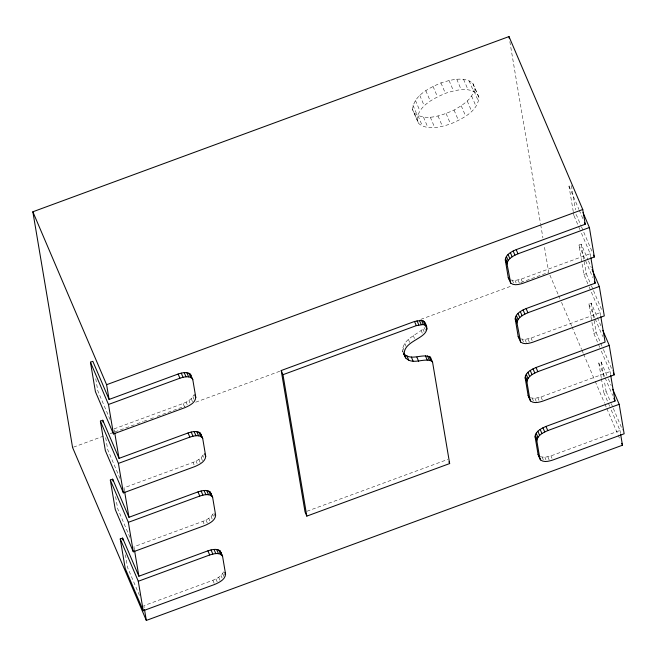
<?xml version="1.0" encoding="UTF-8"?>
<svg xmlns="http://www.w3.org/2000/svg" width="657" height="657" viewBox="0 0 657 657"><rect width="100%" height="100%" fill="white"/><g stroke="black" fill="none" stroke-linecap="round" stroke-linejoin="round"><path stroke-width="0.49" stroke-dasharray="3.29 2.46" d="M403.267 352.579L402.552 350.912C402.864 338.552 417.113 335.095 424.356 327.662L426.13 331.834M412.58 109.604C413.623 95.257 429.358 87.997 440.946 82.897C450.94 79.826 463.678 76.072 472.761 83.25L478.92 97.252C477.877 111.6 462.142 118.86 450.554 123.959C440.568 127.031 427.822 130.784 418.747 123.598L412.58 109.604L418.747 123.598M417.023 120.026C418.066 105.678 433.801 98.41 445.389 93.319C455.383 90.239 468.121 86.486 477.204 93.672L478.92 97.252M414.304 113.185C426.122 121.685 442.12 115.312 454.036 110.072C462.783 104.956 474.239 98.222 474.477 86.831M114.055 428.898L183.098 403.497C187.344 401.747 191.943 399.325 193.856 394.898M124.485 490.779L123.984 487.831L193.027 462.421C197.272 460.672 201.871 458.249 203.793 453.823M134.414 549.704L133.921 546.755L202.956 521.354C206.988 519.671 211.373 517.445 213.402 513.372M144.179 607.651L143.85 605.688L212.893 580.279C217.13 578.53 221.738 576.107 223.651 571.68L225.072 575.015M573.274 211.644L568.97 186.112L571.352 185.233L575.491 209.788M579.885 229.523L573.939 215.578L576.32 214.699L581.125 225.975M587.834 283.799L583.868 274.503L578.899 245.036L581.281 244.166L588.097 260.139M510.349 279.956L515.072 280.506L521.157 279.102L590.2 253.701L580.287 230.451M73.535 447.138L103.354 436.166M110.089 433.694L113.932 432.273M114.901 431.92L136.056 424.135M137.017 423.781L142.791 421.654M143.752 421.301L146.642 420.242M150.486 418.829L153.377 417.762M157.22 416.349L185.118 406.083M195.696 402.191L280.342 371.041M420.784 319.368L512.164 285.746M520.82 282.559L548.718 272.294L544.283 245.997M583.868 274.503L586.249 273.624L581.281 244.166M599.751 347.381L593.797 333.436L588.836 303.969L591.218 303.091L601.237 326.586M520.287 338.881L525 339.431L531.086 338.035L600.128 312.633L588.229 284.736M593.797 333.436L596.178 332.557L593.862 318.809M601.245 377.627L598.765 362.894L601.147 362.023L607.963 377.997M530.215 397.805L534.938 398.364L541.023 396.959L610.057 371.558L600.145 348.309M609.68 406.305L603.734 392.36L606.107 391.482L604.292 380.682M306.95 511.253L447.877 459.399M540.144 456.738L544.867 457.288L550.952 455.892L619.994 430.483L610.074 407.241M402.552 350.912L403.25 352.366M568.97 186.112L578.891 209.361M579.285 210.289L583.252 219.586M581.527 226.92L591.949 251.352M588.5 261.084L591.308 267.662M578.899 245.036L592.786 277.583M586.249 273.624L591.062 284.908M591.456 285.844L593.066 289.606M593.468 290.542L601.886 310.285M588.836 303.969L594.782 317.914M595.176 318.85L602.715 336.515M596.178 332.557L602.995 348.53M603.397 349.475L612.62 371.09M608.357 378.941L611.166 385.519M598.765 362.894L604.711 376.847M605.113 377.775L612.644 395.44M606.107 391.482L610.92 402.766M611.322 403.702L612.924 407.463M613.326 408.399L622.549 430.015M472.761 83.25L477.204 93.672M474.091 91.183L478.534 101.605M469.041 80.696L473.483 91.109M549.917 275.119L558.335 294.853M558.737 295.79L559.945 298.607M561.546 302.368L571.565 325.864M571.968 326.808L581.585 349.36M581.987 350.296L583.194 353.121M583.588 354.057L594.815 380.37M595.217 381.315L604.44 402.93M604.834 403.866L606.444 407.627M606.838 408.564L620.068 439.582M471.627 96.021L476.07 106.434M463.587 79.333L468.03 89.746M467.242 100.997L471.685 111.419M456.771 79.259L461.214 89.672M461.239 105.793L465.682 116.215M449.043 80.474L453.486 90.888M454.036 110.072L458.479 120.486M440.946 82.897L445.389 93.319M521.157 279.102L522.225 281.607M518.044 280.038L519.818 284.202M446.111 113.538L450.554 123.959M433.029 86.371L437.472 96.784M515.072 280.506L516.139 283.003M512.452 280.473L513.519 282.978M438.014 115.969L442.457 126.382M425.818 90.641L430.261 101.063M531.086 338.035L532.154 340.531M527.973 338.963L529.756 343.135M430.294 117.184L434.737 127.598M525 339.431L526.783 343.603M419.823 95.437L424.266 105.859M522.381 339.406L523.448 341.903M423.469 117.102L427.912 127.524M415.438 100.422L419.88 110.836M541.023 396.959L542.444 400.294M418.016 115.739L422.459 126.16M537.902 397.896L538.97 400.392M412.966 105.251L417.409 115.673M534.938 398.364L536.358 401.698M532.31 398.331L533.377 400.836M550.952 455.892L552.02 458.389M547.839 456.82L549.26 460.155M544.867 457.288L545.934 459.793M542.247 457.264L543.306 459.76M423.034 329.182L424.102 331.686M421.219 330.643L422.287 333.148M413.212 335.464L414.994 339.636M408.375 339.382L410.149 343.545M404.843 343.439L406.617 347.602M402.856 347.364L404.638 351.536M192.912 396.754L193.979 399.259M191.22 398.676L192.641 402.01M188.912 400.515L189.98 403.02M186.145 402.158L187.212 404.663M183.098 403.497L184.872 407.66M202.841 455.687L203.547 457.354M201.157 457.601L202.931 461.772M198.849 459.448L200.27 462.783M196.073 461.091L197.141 463.587M193.027 462.421L194.094 464.926M214.075 513.585L215.143 516.09M212.769 514.612L213.484 516.279M211.086 516.533L212.154 519.03M208.778 518.373L209.846 520.878M206.002 520.016L207.431 523.35M202.956 521.354L204.023 523.851M222.698 573.545L224.48 577.708M221.015 575.458L222.082 577.955M218.707 577.306L220.489 581.47M215.939 578.948L217.713 583.112M212.893 580.279L214.667 584.451M110.089 419.601L97.794 390.775L95.643 378.005M120.017 478.526L107.723 449.7L105.572 436.938M129.955 537.459L117.652 508.633L115.501 495.863M139.489 595.456L127.589 567.558L125.438 554.787M590.2 253.701L590.692 256.649M600.128 312.633L600.629 315.574M610.057 371.558L610.558 374.506M619.994 430.483L620.487 433.431M591.218 303.091L593.698 317.824M601.147 362.023L603.627 376.748M573.438 212.63L573.939 215.578M601.41 378.613L603.734 392.36M509.848 41.637L540.53 223.733M540.703 224.751L542.92 237.9M114.219 429.883L114.556 431.846"/><path stroke-width="0.99" d="M405.722 357.991L404.326 355.076C402.314 338.371 436.174 338.692 424.307 321.577L421.49 320.378L414.526 321.47L281.204 370.523L305.037 511.959L306.811 516.123L449.659 463.563L432.602 362.377L430.302 357.112C422.254 353.096 411.339 361.342 403.948 353.827L405.722 357.991C413.122 365.506 424.028 357.26 432.084 361.284L432.602 362.377M190.366 374.17L192.805 379.713L195.786 397.386C195.384 402.905 189.331 405.706 184.872 407.66L113.456 433.94L95.413 391.646L90.444 362.188L92.826 361.309L109.087 399.44L178.129 374.03C181.973 372.848 186.875 371.402 190.366 374.17L191.031 375.541M205.715 456.319C205.312 461.838 199.26 464.63 194.809 466.593L123.385 492.873L105.342 450.579L100.381 421.112L102.763 420.242L119.024 458.364L188.058 432.963C191.901 431.78 196.804 430.335 200.295 433.094L202.734 438.638L205.715 456.319L204.647 453.815M225.581 574.177C225.179 579.696 219.126 582.488 214.667 584.451L143.242 610.731L125.208 568.436L120.239 538.97L122.621 538.091L138.882 576.222L207.924 550.821C211.768 549.638 216.67 548.193 220.161 550.952L222.6 556.495L225.581 574.177L224.866 572.51M582.981 212.49L589.395 227.527L594.355 256.994L522.939 283.274C519.096 284.456 514.193 285.902 510.703 283.134L508.263 277.591L505.282 259.917C505.685 254.399 511.737 251.598 516.197 249.644L585.231 224.234L582.751 209.509L508.994 36.578L32.85 211.784L72.574 447.491L146.33 620.422L622.475 445.216L620.651 434.417M510.703 283.134L507.056 264.081C507.459 258.562 513.511 255.77 517.971 253.807L589.395 227.527M592.105 269.542L599.324 286.46L604.292 315.918L532.868 342.198C529.025 343.381 524.122 344.826 520.631 342.067L518.192 336.524L515.211 318.842C515.614 313.323 521.666 310.531 526.126 308.568L595.168 283.167L590.865 257.626M520.631 342.067L516.993 323.006C517.396 317.487 523.44 314.695 527.899 312.74L599.324 286.46M602.839 330.348L609.253 345.385L614.221 374.851L542.797 401.131C538.954 402.314 534.051 403.759 530.56 400.992L528.121 395.448L525.148 377.767C525.543 372.256 531.595 369.456 536.055 367.501L605.097 342.092L600.794 316.559M529.903 399.612L526.922 381.939C527.325 376.42 533.377 373.628 537.828 371.665L609.253 345.385M612.767 389.273L619.181 404.31L624.15 433.776L552.726 460.056C548.891 461.239 543.988 462.684 540.497 459.916L538.058 454.381L535.077 436.7C535.48 431.181 541.524 428.389 545.983 426.426L615.026 401.025L610.723 375.484M539.832 458.545L536.851 440.863C537.254 435.345 543.306 432.552 547.766 430.59L619.181 404.31M109.087 399.44L106.606 384.706L582.751 209.509M113.456 433.94L108.487 404.482L179.911 378.202C183.746 377.019 188.649 375.574 192.14 378.333L192.805 379.713M306.811 516.123L282.978 374.695L416.3 325.642L423.264 324.542L426.089 325.749L426.615 326.849M123.385 492.873L118.416 463.407L189.84 437.127C193.684 435.944 198.586 434.499 202.077 437.266L202.734 438.638M110.31 480.045L112.692 479.167L128.953 517.289L197.995 491.888C201.839 490.705 206.733 489.26 210.224 492.027L212.671 497.571L215.644 515.244C215.241 520.763 209.197 523.563 204.738 525.518L133.314 551.798L115.271 509.504L110.31 480.045L128.345 522.331L133.314 551.798M128.345 522.331L199.769 496.06C203.613 494.869 208.515 493.432 212.006 496.191L212.671 497.571M143.242 610.731L138.282 581.264L209.698 554.984C213.541 553.802 218.444 552.356 221.935 555.124L222.6 556.495M508.263 277.591L508.92 278.97M518.192 336.524L518.858 337.895M528.121 395.448L530.56 400.992M538.058 454.381L540.497 459.916M424.307 321.577L425.087 324.139M430.302 357.112L430.828 358.205M584.443 222.378L585.231 224.234M593.558 255.113L594.355 256.994M594.371 281.303L595.168 283.167M613.416 372.971L614.221 374.851M613.835 398.232L615.026 401.025M621.67 443.335L622.475 445.216M516.197 249.644L517.971 253.807M513.15 250.974L514.924 255.146M510.374 252.617L512.148 256.788M508.066 254.464L509.84 258.628M506.383 256.378L508.157 260.55M505.43 258.242L507.212 262.406M526.126 308.568L527.899 312.74M505.282 259.917L507.056 264.081M523.079 309.907L524.853 314.071M520.303 311.549L522.085 315.713M517.995 313.389L519.777 317.561M516.312 315.311L518.086 319.474M515.359 317.167L517.141 321.33M536.055 367.501L537.828 371.665M515.211 318.842L516.993 323.006M533.008 368.832L534.782 372.995M530.24 370.474L532.014 374.646M527.932 372.322L529.706 376.486M526.241 374.235L528.023 378.407M525.296 376.1L527.07 380.263M545.983 426.426L547.766 430.59M525.148 377.767L526.922 381.939M542.937 427.764L544.719 431.928M540.169 429.407L541.943 433.571M537.861 431.247L539.635 435.419M536.169 433.168L537.952 437.332M535.225 435.024L536.999 439.188M535.077 436.7L536.851 440.863M425.564 325.708L426.984 329.042M423.165 320.797L424.948 324.96M421.49 320.378L423.264 324.542M419.388 320.353L421.17 324.517M417.014 320.723L418.788 324.895M414.526 321.47L416.3 325.642M429.185 356.332L430.959 360.496M427.535 355.905L429.317 360.077M425.473 355.872L427.247 360.036M416.867 357.162L418.649 361.325M411.348 357.063L413.13 361.227M406.946 355.922L408.72 360.085M403.62 353.409L404.326 355.076M448.945 461.896L449.659 463.563M281.204 370.523L282.978 374.695M188.937 373.184L190.711 377.356M186.843 372.659L188.616 376.831M194.718 394.89L195.786 397.386M184.215 372.634L185.997 376.798M181.25 373.102L183.024 377.266M178.129 374.03L179.911 378.202M200.295 433.094L202.077 437.266M198.866 432.117L200.648 436.281M196.772 431.592L198.545 435.755M194.144 431.559L195.926 435.731M191.179 432.027L192.953 436.191M188.058 432.963L189.84 437.127M210.224 492.027L212.006 496.191M208.795 491.042L210.577 495.206M206.7 490.516L208.474 494.688M204.081 490.492L205.855 494.655M201.108 490.96L202.882 495.123M197.995 491.888L199.769 496.06M220.161 550.952L221.935 555.124M218.732 549.966L220.506 554.138M216.629 549.449L218.411 553.613M214.01 549.416L215.783 553.58M211.037 549.884L212.819 554.048M207.924 550.821L209.698 554.984M32.85 211.784L106.606 384.706M90.444 362.188L108.487 404.482M100.381 421.112L118.416 463.407M120.239 538.97L138.282 581.264M508.994 36.578L509.331 38.607M200.96 434.474L201.453 437.422M210.889 493.399L211.39 496.347M220.818 552.332L221.319 555.28M114.72 432.832L119.024 458.364M124.649 491.756L128.953 517.289M134.578 550.689L138.882 576.222M144.507 609.614L146.33 620.422M102.763 420.242L103.092 422.205M112.692 479.167L113.02 481.129M122.621 538.091L122.949 540.062"/></g></svg>
